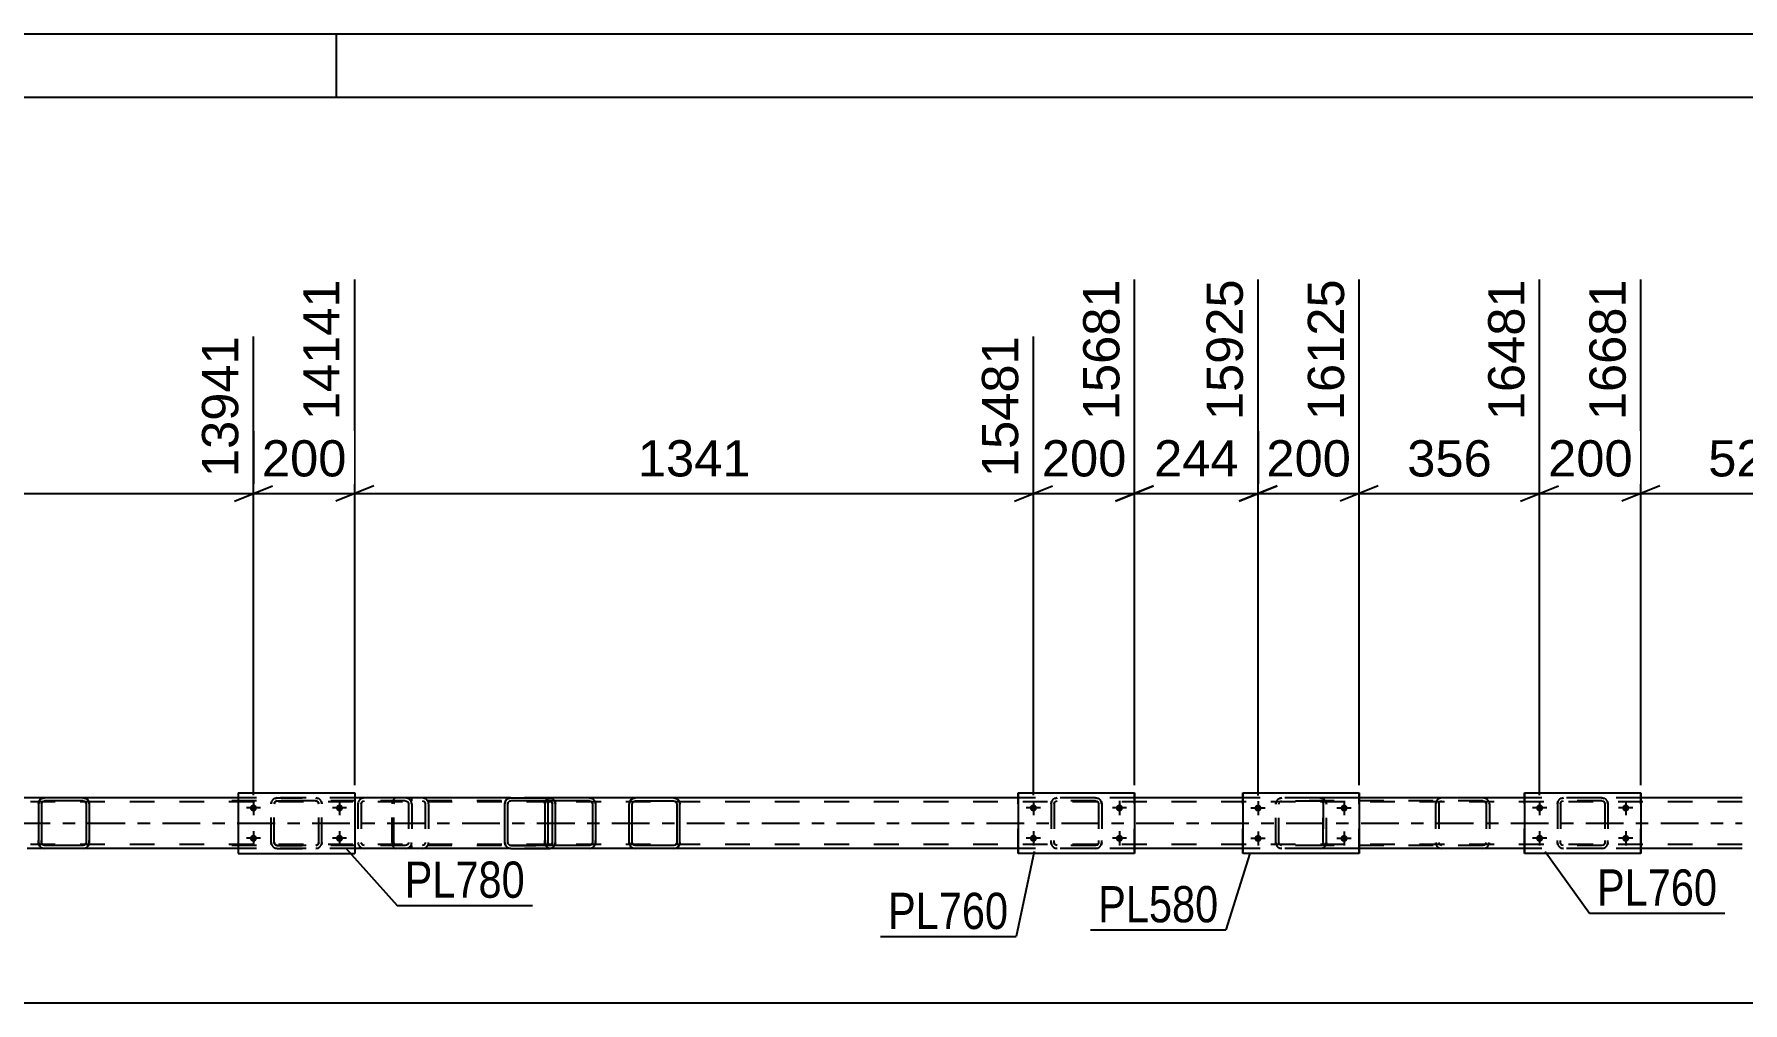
# Model space of a CAD drawing. Header units: millimetres. Extents: x -106 to 735, y -422 to 172.
# Drawn here: x 501 to 636, y 95.2 to 171.7 of the extents above; entities that cross this region are included whole.
import ezdxf

# ---------------------------------------------------------------- set-up
doc = ezdxf.new("R2010")
doc.units = ezdxf.units.MM
doc.linetypes.add('DXK_LINE_DOT2', pattern=[3.9198, 1.9599, -1.9599])
doc.linetypes.add('DXK_LINE_DOT3', pattern=[5.9187, 2.979, -0.9799, 0.9799, -0.9799])
doc.styles.add('Arial', font='ARIAL.TTF', dxfattribs={"height": 0.2})
doc.styles.add('Arial Narrow', font='ARIALN.TTF', dxfattribs={"height": 0.2})

# ---------------------------------------------------------------- blocks, each defined once
blk = doc.blocks.new('Unknown-717034374-1133')
at = {"color": 5, "linetype": 'Continuous'}
for p, q in [((734.87, 171.74), (-106.13, 171.74)), ((524.87, 166.74), (524.87, 171.74)), ((729.87, 166.74), (-101.13, 166.74))]:
    blk.add_line(p, q, dxfattribs=at)
blk = doc.blocks.new('Bolt-717034374-6011 - 5798')
at = {"linetype": 'Continuous'}
for points in [[(597.67, 110.27, -1), (597.67, 110.83, -1)], [(604.47, 110.27, -1), (604.47, 110.83, -1)], [(597.67, 107.87, -1), (597.67, 108.43, -1)], [(604.47, 107.87, -1), (604.47, 108.43, -1)]]:
    blk.add_hatch(color=1, dxfattribs=at).paths.add_polyline_path(points)
at = {"color": 1, "linetype": 'Continuous'}
for p, q in [((597.67, 111.11), (597.67, 109.99)), ((604.47, 111.11), (604.47, 109.99)), ((598.23, 110.55), (597.11, 110.55)), ((605.03, 110.55), (603.91, 110.55)), ((598.23, 108.15), (597.11, 108.15)), ((597.67, 108.71), (597.67, 107.59)), ((605.03, 108.15), (603.91, 108.15)), ((604.47, 108.71), (604.47, 107.59))]:
    blk.add_line(p, q, dxfattribs=at)
blk = doc.blocks.new('Part-717034374-5820 - 5798')
at = {"color": 2, "linetype": 'Continuous'}
for p, q in [((596.47, 111.75), (596.47, 106.95)), ((596.47, 111.75), (605.67, 111.75)), ((605.67, 111.75), (605.67, 106.95)), ((605.67, 106.95), (596.47, 106.95))]:
    blk.add_line(p, q, dxfattribs=at)
at = {"color": 7, "linetype": 'DXK_LINE_DOT2'}
for p, q in [((596.47, 106.95), (596.47, 111.75)), ((605.67, 106.95), (605.67, 111.75))]:
    blk.add_line(p, q, dxfattribs=at)
blk = doc.blocks.new('Part-717034374-5812 - 5798')
at = {"color": 2, "linetype": 'Continuous'}
for p, q in [((578.72, 111.76), (578.72, 106.96)), ((578.72, 111.76), (587.92, 111.76)), ((587.92, 111.76), (587.92, 106.96)), ((587.92, 106.96), (578.72, 106.96))]:
    blk.add_line(p, q, dxfattribs=at)
at = {"color": 7, "linetype": 'DXK_LINE_DOT2'}
for p, q in [((578.72, 106.96), (578.72, 111.76)), ((587.92, 106.96), (587.92, 111.76))]:
    blk.add_line(p, q, dxfattribs=at)
blk = doc.blocks.new('Part-717034374-5815 - 5798')
at = {"color": 7, "linetype": 'DXK_LINE_DOT2'}
for p, q in [((599.07, 110.87), (599.11, 111.06)), ((599.11, 111.06), (599.07, 110.87)), ((599.07, 107.83), (599.07, 110.87)), ((599.07, 107.83), (599.07, 110.87)), ((599.31, 110.87), (599.33, 110.97)), ((599.31, 107.83), (599.31, 110.87)), ((599.31, 107.83), (599.31, 110.87)), ((599.33, 110.97), (599.38, 111.04)), ((599.37, 111.32), (599.55, 111.35)), ((599.55, 111.35), (599.37, 111.32)), ((599.38, 111.04), (599.46, 111.1)), ((599.46, 111.1), (599.55, 111.11)), ((602.59, 111.35), (599.55, 111.35)), ((602.59, 111.11), (599.55, 111.11)), ((602.59, 111.35), (602.77, 111.32)), ((602.77, 111.32), (602.59, 111.35)), ((602.59, 111.11), (602.68, 111.1)), ((602.68, 111.1), (602.76, 111.04)), ((602.76, 111.04), (602.81, 110.97)), ((602.81, 110.97), (602.83, 110.87)), ((602.83, 107.83), (602.83, 110.87)), ((602.83, 110.87), (602.83, 107.83)), ((603.03, 111.06), (603.07, 110.87)), ((603.07, 110.87), (603.03, 111.06)), ((603.07, 107.83), (603.07, 110.87)), ((603.07, 107.83), (603.07, 110.87)), ((599.11, 107.65), (599.07, 107.83)), ((599.07, 107.83), (599.11, 107.65)), ((599.33, 107.74), (599.31, 107.83)), ((599.38, 107.66), (599.33, 107.74)), ((599.55, 107.35), (599.37, 107.39)), ((599.37, 107.39), (599.55, 107.35)), ((599.46, 107.61), (599.38, 107.66)), ((599.55, 107.59), (599.46, 107.61)), ((602.59, 107.59), (599.55, 107.59)), ((602.59, 107.35), (599.55, 107.35)), ((602.68, 107.61), (602.59, 107.59)), ((602.77, 107.39), (602.59, 107.35)), ((602.59, 107.35), (602.77, 107.39)), ((602.76, 107.66), (602.68, 107.61)), ((602.81, 107.74), (602.76, 107.66)), ((602.83, 107.83), (602.81, 107.74)), ((603.07, 107.83), (603.03, 107.65)), ((603.03, 107.65), (603.07, 107.83))]:
    blk.add_line(p, q, dxfattribs=at)
at = {"color": 7, "linetype": 'DXK_LINE_DOT3'}
blk.add_line((601.07, 109.35), (601.07, 109.35), dxfattribs=at)
at = {"color": 7, "linetype": 'DXK_LINE_DOT2'}
for centre, start, end in [((599.55, 110.87), 112.5, 157.5), ((599.55, 110.87), 112.5, 157.5), ((602.59, 110.87), 22.5, 67.5), ((602.59, 110.87), 22.5, 67.5), ((599.55, 107.83), 202.5, 247.5), ((599.55, 107.83), 202.5, 247.5), ((602.59, 107.83), 292.5, 337.5), ((602.59, 107.83), 292.5, 337.5)]:
    blk.add_arc(centre, 0.48, start, end, dxfattribs=at)
blk = doc.blocks.new('Part-717034374-5807 - 5798')
at = {"color": 2, "linetype": 'Continuous'}
for p, q in [((548.03, 111.06), (547.99, 110.87)), ((547.99, 107.83), (547.99, 110.87)), ((548.23, 110.87), (548.25, 110.97)), ((548.23, 107.83), (548.23, 110.87)), ((548.25, 110.97), (548.3, 111.04)), ((548.47, 111.35), (548.29, 111.32)), ((548.3, 111.04), (548.38, 111.1)), ((548.38, 111.1), (548.47, 111.11)), ((551.51, 111.35), (548.47, 111.35)), ((551.51, 111.11), (548.47, 111.11)), ((551.69, 111.32), (551.51, 111.35)), ((551.51, 111.11), (551.6, 111.1)), ((551.6, 111.1), (551.68, 111.04)), ((551.68, 111.04), (551.73, 110.97)), ((551.73, 110.97), (551.75, 110.87)), ((551.75, 110.87), (551.75, 107.83)), ((551.99, 110.87), (551.95, 111.06)), ((551.99, 107.83), (551.99, 110.87)), ((547.99, 107.83), (548.03, 107.65)), ((548.25, 107.74), (548.23, 107.83)), ((548.3, 107.66), (548.25, 107.74)), ((548.29, 107.39), (548.47, 107.35)), ((548.38, 107.61), (548.3, 107.66)), ((548.47, 107.59), (548.38, 107.61)), ((551.51, 107.59), (548.47, 107.59)), ((551.51, 107.35), (548.47, 107.35)), ((551.6, 107.61), (551.51, 107.59)), ((551.51, 107.35), (551.69, 107.39)), ((551.68, 107.66), (551.6, 107.61)), ((551.73, 107.74), (551.68, 107.66)), ((551.75, 107.83), (551.73, 107.74)), ((551.95, 107.65), (551.99, 107.83))]:
    blk.add_line(p, q, dxfattribs=at)
at = {"color": 7, "linetype": 'DXK_LINE_DOT2'}
for p, q in [((547.99, 110.87), (548.03, 111.06)), ((548.29, 111.32), (548.47, 111.35)), ((551.51, 111.35), (551.69, 111.32)), ((551.95, 111.06), (551.99, 110.87)), ((548.03, 107.65), (547.99, 107.83)), ((548.47, 107.35), (548.29, 107.39)), ((551.69, 107.39), (551.51, 107.35)), ((551.99, 107.83), (551.95, 107.65))]:
    blk.add_line(p, q, dxfattribs=at)
at = {"color": 2, "linetype": 'Continuous'}
for centre, start, end in [((548.47, 110.87), 112.5, 157.5), ((551.51, 110.87), 22.5, 67.5), ((548.47, 107.83), 202.5, 247.5), ((551.51, 107.83), 292.5, 337.5)]:
    blk.add_arc(centre, 0.48, start, end, dxfattribs=at)
at = {"color": 7, "linetype": 'DXK_LINE_DOT2'}
for centre, start, end in [((548.47, 110.87), 112.5, 157.5), ((551.51, 110.87), 22.5, 67.5), ((548.47, 107.83), 202.5, 247.5), ((551.51, 107.83), 292.5, 337.5)]:
    blk.add_arc(centre, 0.48, start, end, dxfattribs=at)
blk = doc.blocks.new('Part-717034374-5823 - 5798')
at = {"color": 7, "linetype": 'DXK_LINE_DOT2'}
for p, q in [((519.7, 110.88), (519.74, 111.06)), ((519.74, 111.06), (519.7, 110.88)), ((519.7, 107.84), (519.7, 110.88)), ((519.94, 110.88), (519.96, 110.97)), ((519.96, 110.97), (519.94, 110.88)), ((519.94, 107.84), (519.94, 110.88)), ((519.96, 110.97), (520.01, 111.04)), ((520.01, 111.04), (519.96, 110.97)), ((520, 111.32), (520.18, 111.36)), ((520.18, 111.36), (520, 111.32)), ((520.01, 111.04), (520.09, 111.1)), ((520.09, 111.1), (520.01, 111.04)), ((520.09, 111.1), (520.18, 111.12)), ((520.18, 111.12), (520.09, 111.1)), ((520.18, 111.36), (523.22, 111.36)), ((520.18, 111.36), (520.18, 111.36)), ((520.18, 111.36), (523.22, 111.36)), ((520.18, 111.12), (523.22, 111.12)), ((520.18, 111.12), (520.18, 111.12)), ((523.22, 111.12), (520.18, 111.12)), ((523.22, 111.36), (523.22, 111.36)), ((523.22, 111.36), (523.41, 111.32)), ((523.41, 111.32), (523.22, 111.36)), ((523.22, 111.12), (523.22, 111.12)), ((523.22, 111.12), (523.32, 111.1)), ((523.32, 111.1), (523.22, 111.12)), ((523.32, 111.1), (523.39, 111.04)), ((523.39, 111.04), (523.32, 111.1)), ((523.39, 111.04), (523.44, 110.97)), ((523.44, 110.97), (523.39, 111.04)), ((523.44, 110.97), (523.46, 110.88)), ((523.46, 110.88), (523.44, 110.97)), ((523.46, 107.84), (523.46, 110.88)), ((523.67, 111.06), (523.7, 110.88)), ((523.7, 110.88), (523.67, 111.06)), ((523.7, 107.84), (523.7, 110.88)), ((519.74, 107.65), (519.7, 107.84)), ((519.7, 107.84), (519.74, 107.65)), ((519.96, 107.74), (519.94, 107.84)), ((519.94, 107.84), (519.96, 107.74)), ((520.01, 107.67), (519.96, 107.74)), ((519.96, 107.74), (520.01, 107.67)), ((520.18, 107.36), (520, 107.39)), ((520, 107.39), (520.18, 107.36)), ((520.09, 107.61), (520.01, 107.67)), ((520.01, 107.67), (520.09, 107.61)), ((520.18, 107.6), (520.09, 107.61)), ((520.09, 107.61), (520.18, 107.6)), ((520.18, 107.6), (523.22, 107.6)), ((520.18, 107.6), (520.18, 107.6)), ((520.18, 107.6), (523.22, 107.6)), ((520.18, 107.36), (523.22, 107.36)), ((520.18, 107.36), (520.18, 107.36)), ((520.18, 107.36), (523.22, 107.36)), ((523.32, 107.61), (523.22, 107.6)), ((523.22, 107.6), (523.32, 107.61)), ((523.22, 107.6), (523.22, 107.6)), ((523.41, 107.39), (523.22, 107.36)), ((523.22, 107.36), (523.41, 107.39)), ((523.22, 107.36), (523.22, 107.36)), ((523.39, 107.67), (523.32, 107.61)), ((523.32, 107.61), (523.39, 107.67)), ((523.44, 107.74), (523.39, 107.67)), ((523.39, 107.67), (523.44, 107.74)), ((523.46, 107.84), (523.44, 107.74)), ((523.44, 107.74), (523.46, 107.84)), ((523.7, 107.84), (523.67, 107.65)), ((523.67, 107.65), (523.7, 107.84))]:
    blk.add_line(p, q, dxfattribs=at)
at = {"color": 7, "linetype": 'DXK_LINE_DOT3'}
blk.add_line((521.7, 109.36), (521.7, 109.36), dxfattribs=at)
at = {"color": 7, "linetype": 'DXK_LINE_DOT2'}
for centre, start, end in [((520.18, 110.88), 112.5, 157.5), ((520.18, 110.88), 112.5, 157.5), ((523.22, 110.88), 22.5, 67.5), ((523.22, 110.88), 22.5, 67.5), ((520.18, 107.84), 202.5, 247.5), ((520.18, 107.84), 202.5, 247.5), ((523.22, 107.84), 292.5, 337.5), ((523.22, 107.84), 292.5, 337.5)]:
    blk.add_arc(centre, 0.48, start, end, dxfattribs=at)
blk = doc.blocks.new('Part-717034374-5919 - 5798')
at = {"color": 7, "linetype": 'DXK_LINE_DOT2'}
for p, q in [((615.44, 111.36), (600.3, 111.36)), ((615.44, 111.12), (600.3, 111.12)), ((611.71, 110.96), (611.69, 110.88)), ((611.69, 110.88), (611.69, 107.84)), ((611.73, 111.06), (611.71, 110.96)), ((611.95, 110.88), (611.97, 110.97)), ((611.95, 110.88), (611.95, 107.84)), ((611.97, 110.97), (612.02, 111.04)), ((612.2, 111.36), (612.01, 111.32)), ((612.02, 111.04), (612.11, 111.1)), ((612.11, 111.1), (612.2, 111.12)), ((615.63, 111.32), (615.44, 111.36)), ((615.44, 111.12), (615.54, 111.1)), ((615.54, 111.1), (615.62, 111.04)), ((615.62, 111.04), (615.67, 110.97)), ((615.67, 110.97), (615.69, 110.88)), ((615.69, 110.88), (615.69, 107.84)), ((615.93, 110.96), (615.91, 111.06)), ((615.95, 110.88), (615.93, 110.96)), ((615.95, 110.88), (615.95, 107.84)), ((615.44, 107.6), (600.3, 107.6)), ((615.44, 107.36), (600.3, 107.36)), ((611.69, 107.84), (611.71, 107.75)), ((611.71, 107.75), (611.73, 107.65)), ((611.97, 107.74), (611.95, 107.84)), ((612.02, 107.67), (611.97, 107.74)), ((612.01, 107.39), (612.2, 107.36)), ((612.11, 107.61), (612.02, 107.67)), ((612.2, 107.6), (612.11, 107.61)), ((615.54, 107.61), (615.44, 107.6)), ((615.44, 107.36), (615.63, 107.39)), ((615.62, 107.67), (615.54, 107.61)), ((615.67, 107.74), (615.62, 107.67)), ((615.69, 107.84), (615.67, 107.74)), ((615.91, 107.65), (615.93, 107.75)), ((615.93, 107.75), (615.95, 107.84))]:
    blk.add_line(p, q, dxfattribs=at)
for centre, start, end in [((612.18, 110.85), 110.7583, 155.68), ((615.46, 110.85), 24.32, 69.2417), ((612.18, 107.86), 204.32, 249.2417), ((615.46, 107.86), 290.7583, 335.68)]:
    blk.add_arc(centre, 0.496, start, end, dxfattribs=at)
blk = doc.blocks.new('Bolt-717034374-5987 - 5798')
at = {"linetype": 'Continuous'}
for points in [[(518.3, 110.28, -1), (518.3, 110.84, -1)], [(525.1, 110.28, -1), (525.1, 110.84, -1)], [(518.3, 107.88, -1), (518.3, 108.44, -1)], [(525.1, 107.88, -1), (525.1, 108.44, -1)]]:
    blk.add_hatch(color=1, dxfattribs=at).paths.add_polyline_path(points)
at = {"color": 1, "linetype": 'Continuous'}
for p, q in [((518.3, 111.12), (518.3, 110)), ((525.1, 111.12), (525.1, 110)), ((518.86, 110.56), (517.74, 110.56)), ((525.66, 110.56), (524.54, 110.56)), ((518.86, 108.16), (517.74, 108.16)), ((518.3, 108.72), (518.3, 107.6)), ((525.66, 108.16), (524.54, 108.16)), ((525.1, 108.72), (525.1, 107.6))]:
    blk.add_line(p, q, dxfattribs=at)
blk = doc.blocks.new('Part-717034374-5867 - 5798')
at = {"color": 2, "linetype": 'Continuous'}
for p, q in [((501.36, 111.06), (501.32, 110.88)), ((501.32, 110.88), (501.32, 107.84)), ((501.56, 110.88), (501.58, 110.97)), ((501.56, 110.88), (501.56, 107.84)), ((501.58, 110.97), (501.63, 111.04)), ((501.8, 111.36), (501.62, 111.32)), ((501.63, 111.04), (501.71, 111.1)), ((501.71, 111.1), (501.8, 111.12)), ((504.84, 111.36), (501.8, 111.36)), ((504.84, 111.12), (501.8, 111.12)), ((505.03, 111.32), (504.84, 111.36)), ((504.84, 111.12), (504.93, 111.1)), ((504.93, 111.1), (505.01, 111.04)), ((505.01, 111.04), (505.06, 110.97)), ((505.06, 110.97), (505.08, 110.88)), ((505.08, 110.88), (505.08, 107.84)), ((505.32, 110.88), (505.29, 111.06)), ((505.32, 110.88), (505.32, 107.84)), ((501.32, 107.84), (501.36, 107.65)), ((501.58, 107.74), (501.56, 107.84)), ((501.63, 107.67), (501.58, 107.74)), ((501.62, 107.39), (501.8, 107.36)), ((501.71, 107.61), (501.63, 107.67)), ((501.8, 107.6), (501.71, 107.61)), ((504.84, 107.6), (501.8, 107.6)), ((504.84, 107.36), (501.8, 107.36)), ((504.93, 107.61), (504.84, 107.6)), ((504.84, 107.36), (505.03, 107.39)), ((505.01, 107.67), (504.93, 107.61)), ((505.06, 107.74), (505.01, 107.67)), ((505.08, 107.84), (505.06, 107.74)), ((505.29, 107.65), (505.32, 107.84))]:
    blk.add_line(p, q, dxfattribs=at)
at = {"color": 7, "linetype": 'DXK_LINE_DOT2'}
for p, q in [((501.32, 110.88), (501.36, 111.06)), ((501.62, 111.32), (501.8, 111.36)), ((504.84, 111.36), (505.03, 111.32)), ((505.29, 111.06), (505.32, 110.88)), ((501.32, 107.84), (501.32, 108)), ((501.36, 107.65), (501.32, 107.84)), ((501.56, 107.84), (501.56, 108)), ((501.8, 107.36), (501.62, 107.39)), ((505.03, 107.39), (504.84, 107.36)), ((505.08, 108), (505.08, 107.84)), ((505.32, 107.84), (505.29, 107.65)), ((505.32, 107.84), (505.32, 108))]:
    blk.add_line(p, q, dxfattribs=at)
at = {"color": 7, "linetype": 'DXK_LINE_DOT3'}
blk.add_line((503.32, 109.36), (503.32, 109.36), dxfattribs=at)
at = {"color": 2, "linetype": 'Continuous'}
for centre, start, end in [((501.8, 110.88), 112.5, 157.5), ((504.84, 110.88), 22.5, 67.5), ((501.8, 107.84), 202.5, 247.5), ((504.84, 107.84), 292.5, 337.5)]:
    blk.add_arc(centre, 0.48, start, end, dxfattribs=at)
at = {"color": 7, "linetype": 'DXK_LINE_DOT2'}
for centre, start, end in [((501.8, 110.88), 112.5, 157.5), ((504.84, 110.88), 22.5, 67.5), ((501.8, 107.84), 202.5, 247.5), ((504.84, 107.84), 292.5, 337.5)]:
    blk.add_arc(centre, 0.48, start, end, dxfattribs=at)
blk = doc.blocks.new('Part-717034374-5886 - 5798')
at = {"color": 7, "linetype": 'DXK_LINE_DOT2'}
for p, q in [((529.29, 111.06), (529.27, 110.88)), ((529.27, 107.84), (529.27, 110.88)), ((529.35, 111.21), (529.29, 111.06)), ((529.44, 111.32), (529.35, 111.21)), ((529.4, 110.88), (529.41, 110.97)), ((529.4, 107.84), (529.4, 110.88)), ((529.41, 110.97), (529.44, 111.04)), ((529.54, 111.36), (529.44, 111.32)), ((529.44, 111.04), (529.49, 111.1)), ((529.49, 111.1), (529.54, 111.12)), ((541.82, 111.36), (529.54, 111.36)), ((541.82, 111.12), (529.54, 111.12)), ((530.82, 111.12), (530.82, 111.36)), ((531.82, 111.32), (531.63, 111.36)), ((531.63, 111.12), (531.73, 111.1)), ((531.73, 111.1), (531.81, 111.04)), ((531.81, 111.04), (531.86, 110.97)), ((531.86, 110.97), (531.88, 110.88)), ((531.88, 110.88), (531.88, 107.84)), ((532.12, 110.96), (532.1, 111.06)), ((532.13, 110.88), (532.12, 110.96)), ((532.13, 110.88), (532.13, 107.84)), ((529.27, 107.84), (529.29, 107.65)), ((529.29, 107.65), (529.35, 107.5)), ((529.35, 107.5), (529.44, 107.39)), ((529.41, 107.74), (529.4, 107.84)), ((529.44, 107.67), (529.41, 107.74)), ((529.49, 107.61), (529.44, 107.67)), ((529.44, 107.39), (529.54, 107.36)), ((529.54, 107.6), (529.49, 107.61)), ((541.82, 107.6), (529.54, 107.6)), ((541.82, 107.36), (529.54, 107.36)), ((530.82, 107.36), (530.82, 107.6)), ((531.73, 107.61), (531.63, 107.6)), ((531.63, 107.36), (531.82, 107.39)), ((531.81, 107.67), (531.73, 107.61)), ((531.86, 107.74), (531.81, 107.67)), ((531.88, 107.84), (531.86, 107.74)), ((532.1, 107.65), (532.12, 107.75)), ((532.12, 107.75), (532.13, 107.84))]:
    blk.add_line(p, q, dxfattribs=at)
for centre, start, end in [((531.65, 110.86), 23.8494, 68.8059), ((531.65, 107.85), 291.1941, 336.1506)]:
    blk.add_arc(centre, 0.492, start, end, dxfattribs=at)
blk = doc.blocks.new('Part-717034374-5912 - 5798')
at = {"color": 7, "linetype": 'DXK_LINE_DOT2'}
for p, q in [((530.3, 111.36), (515.17, 111.36)), ((530.3, 111.12), (515.17, 111.12)), ((526.58, 110.96), (526.56, 110.88)), ((526.56, 110.88), (526.56, 107.84)), ((526.6, 111.06), (526.58, 110.96)), ((526.81, 110.88), (526.83, 110.97)), ((526.81, 110.88), (526.81, 107.84)), ((526.83, 110.97), (526.89, 111.04)), ((527.07, 111.36), (526.87, 111.32)), ((526.89, 111.04), (526.97, 111.1)), ((526.97, 111.1), (527.07, 111.12)), ((530.5, 111.32), (530.3, 111.36)), ((530.3, 111.12), (530.4, 111.1)), ((530.4, 111.1), (530.49, 111.04)), ((530.49, 111.04), (530.54, 110.97)), ((530.54, 110.97), (530.56, 110.88)), ((530.56, 110.88), (530.56, 107.84)), ((530.8, 110.96), (530.78, 111.06)), ((530.82, 110.88), (530.8, 110.96)), ((530.82, 110.88), (530.82, 107.84)), ((530.3, 107.6), (515.17, 107.6)), ((530.3, 107.36), (515.17, 107.36)), ((526.56, 107.84), (526.58, 107.75)), ((526.58, 107.75), (526.6, 107.65)), ((526.83, 107.74), (526.81, 107.84)), ((526.89, 107.67), (526.83, 107.74)), ((526.87, 107.39), (527.07, 107.36)), ((526.97, 107.61), (526.89, 107.67)), ((527.07, 107.6), (526.97, 107.61)), ((530.4, 107.61), (530.3, 107.6)), ((530.3, 107.36), (530.5, 107.39)), ((530.49, 107.67), (530.4, 107.61)), ((530.54, 107.74), (530.49, 107.67)), ((530.56, 107.84), (530.54, 107.74)), ((530.78, 107.65), (530.8, 107.75)), ((530.8, 107.75), (530.82, 107.84))]:
    blk.add_line(p, q, dxfattribs=at)
for centre, start, end in [((527.05, 110.85), 110.7583, 155.68), ((530.32, 110.85), 24.32, 69.2417), ((527.05, 107.86), 204.32, 249.2417), ((530.32, 107.86), 290.7583, 335.68)]:
    blk.add_arc(centre, 0.496, start, end, dxfattribs=at)
blk = doc.blocks.new('Part-717034374-5970 - 5798')
at = {"color": 7, "linetype": 'DXK_LINE_DOT2'}
for p, q in [((635.92, 111.04), (-39.33, 111.04)), ((504.84, 111.36), (501.8, 111.36)), ((526.3, 111.36), (517.1, 111.36)), ((541.68, 111.36), (538.64, 111.36)), ((544.84, 111.36), (541.8, 111.36)), ((587.92, 111.36), (578.72, 111.36)), ((605.67, 111.36), (596.47, 111.36)), ((627.92, 111.36), (618.72, 111.36)), ((635.92, 107.68), (-39.33, 107.68)), ((504.84, 107.36), (501.8, 107.36)), ((526.3, 107.36), (517.1, 107.36)), ((541.68, 107.36), (538.64, 107.36)), ((544.84, 107.36), (541.8, 107.36)), ((551.52, 107.36), (548.46, 107.36)), ((587.92, 107.36), (578.72, 107.36)), ((605.67, 107.36), (596.47, 107.36)), ((627.92, 107.36), (618.72, 107.36))]:
    blk.add_line(p, q, dxfattribs=at)
at = {"color": 2, "linetype": 'Continuous'}
for p, q in [((501.8, 111.36), (467.92, 111.36)), ((517.1, 111.36), (504.84, 111.36)), ((538.64, 111.36), (526.3, 111.36)), ((541.8, 111.36), (541.68, 111.36)), ((578.72, 111.36), (544.84, 111.36)), ((596.47, 111.36), (587.92, 111.36)), ((618.72, 111.36), (605.67, 111.36)), ((635.92, 111.36), (627.92, 111.36)), ((501.8, 107.36), (500.43, 107.36)), ((517.1, 107.36), (504.84, 107.36)), ((538.64, 107.36), (526.3, 107.36)), ((541.8, 107.36), (541.68, 107.36)), ((548.46, 107.36), (544.84, 107.36)), ((578.72, 107.36), (551.52, 107.36)), ((596.47, 107.36), (587.92, 107.36)), ((618.72, 107.36), (605.67, 107.36)), ((635.92, 107.36), (627.92, 107.36))]:
    blk.add_line(p, q, dxfattribs=at)
at = {"color": 7, "linetype": 'DXK_LINE_DOT3'}
blk.add_line((-39.33, 109.36), (635.92, 109.36), dxfattribs=at)
blk = doc.blocks.new('Bolt-717034374-6009 - 5798')
at = {"linetype": 'Continuous'}
for points in [[(579.92, 110.28, -1), (579.92, 110.84, -1)], [(586.72, 110.28, -1), (586.72, 110.84, -1)], [(579.92, 107.88, -1), (579.92, 108.44, -1)], [(586.72, 107.88, -1), (586.72, 108.44, -1)]]:
    blk.add_hatch(color=1, dxfattribs=at).paths.add_polyline_path(points)
at = {"color": 1, "linetype": 'Continuous'}
for p, q in [((579.92, 111.12), (579.92, 110)), ((586.72, 111.12), (586.72, 110)), ((580.48, 110.56), (579.36, 110.56)), ((587.28, 110.56), (586.16, 110.56)), ((580.48, 108.16), (579.36, 108.16)), ((579.92, 108.72), (579.92, 107.6)), ((587.28, 108.16), (586.16, 108.16)), ((586.72, 108.72), (586.72, 107.6))]:
    blk.add_line(p, q, dxfattribs=at)
blk = doc.blocks.new('Bolt-717034374-6012 - 5798')
at = {"linetype": 'Continuous'}
for points in [[(619.92, 110.28, -1), (619.92, 110.84, -1)], [(626.72, 110.28, -1), (626.72, 110.84, -1)], [(619.92, 107.88, -1), (619.92, 108.44, -1)], [(626.72, 107.88, -1), (626.72, 108.44, -1)]]:
    blk.add_hatch(color=1, dxfattribs=at).paths.add_polyline_path(points)
at = {"color": 1, "linetype": 'Continuous'}
for p, q in [((619.92, 111.12), (619.92, 110)), ((626.72, 111.12), (626.72, 110)), ((620.48, 110.56), (619.36, 110.56)), ((627.28, 110.56), (626.16, 110.56)), ((620.48, 108.16), (619.36, 108.16)), ((619.92, 108.72), (619.92, 107.6)), ((627.28, 108.16), (626.16, 108.16)), ((626.72, 108.72), (626.72, 107.6))]:
    blk.add_line(p, q, dxfattribs=at)
blk = doc.blocks.new('Part-717034374-6057 - 5798')
at = {"color": 2, "linetype": 'Continuous'}
for p, q in [((517.1, 111.76), (517.1, 106.96)), ((517.1, 111.76), (526.3, 111.76)), ((526.3, 111.76), (526.3, 106.96)), ((517.1, 106.96), (526.3, 106.96))]:
    blk.add_line(p, q, dxfattribs=at)
blk = doc.blocks.new('Part-717034374-6114 - 5798')
at = {"color": 2, "linetype": 'Continuous'}
for p, q in [((541.36, 111.06), (541.32, 110.88)), ((541.32, 110.88), (541.32, 107.84)), ((541.56, 110.88), (541.58, 110.97)), ((541.56, 110.88), (541.56, 107.84)), ((541.58, 110.97), (541.63, 111.04)), ((541.8, 111.36), (541.62, 111.32)), ((541.63, 111.04), (541.71, 111.1)), ((541.71, 111.1), (541.8, 111.12)), ((544.84, 111.36), (541.8, 111.36)), ((544.84, 111.12), (541.8, 111.12)), ((545.03, 111.32), (544.84, 111.36)), ((544.84, 111.12), (544.93, 111.1)), ((544.93, 111.1), (545.01, 111.04)), ((545.01, 111.04), (545.06, 110.97)), ((545.06, 110.97), (545.08, 110.88)), ((545.08, 110.88), (545.08, 107.84)), ((545.32, 110.88), (545.29, 111.06)), ((545.32, 110.88), (545.32, 107.84)), ((541.32, 107.84), (541.36, 107.65)), ((541.58, 107.74), (541.56, 107.84)), ((541.63, 107.67), (541.58, 107.74)), ((541.62, 107.39), (541.8, 107.36)), ((541.71, 107.61), (541.63, 107.67)), ((541.8, 107.6), (541.71, 107.61)), ((544.84, 107.6), (541.8, 107.6)), ((544.84, 107.36), (541.8, 107.36)), ((544.93, 107.61), (544.84, 107.6)), ((544.84, 107.36), (545.03, 107.39)), ((545.01, 107.67), (544.93, 107.61)), ((545.06, 107.74), (545.01, 107.67)), ((545.08, 107.84), (545.06, 107.74)), ((545.29, 107.65), (545.32, 107.84))]:
    blk.add_line(p, q, dxfattribs=at)
at = {"color": 7, "linetype": 'DXK_LINE_DOT2'}
for p, q in [((541.32, 110.88), (541.36, 111.06)), ((541.62, 111.32), (541.8, 111.36)), ((544.84, 111.36), (545.03, 111.32)), ((545.29, 111.06), (545.32, 110.88)), ((541.32, 107.84), (541.32, 108)), ((541.36, 107.65), (541.32, 107.84)), ((541.56, 107.84), (541.56, 108)), ((541.8, 107.36), (541.62, 107.39)), ((545.03, 107.39), (544.84, 107.36)), ((545.08, 108), (545.08, 107.84)), ((545.32, 107.84), (545.29, 107.65)), ((545.32, 107.84), (545.32, 108))]:
    blk.add_line(p, q, dxfattribs=at)
at = {"color": 7, "linetype": 'DXK_LINE_DOT3'}
blk.add_line((543.32, 109.36), (543.32, 109.36), dxfattribs=at)
at = {"color": 2, "linetype": 'Continuous'}
for centre, start, end in [((541.8, 110.88), 112.5, 157.5), ((544.84, 110.88), 22.5, 67.5), ((541.8, 107.84), 202.5, 247.5), ((544.84, 107.84), 292.5, 337.5)]:
    blk.add_arc(centre, 0.48, start, end, dxfattribs=at)
at = {"color": 7, "linetype": 'DXK_LINE_DOT2'}
for centre, start, end in [((541.8, 110.88), 112.5, 157.5), ((544.84, 110.88), 22.5, 67.5), ((541.8, 107.84), 202.5, 247.5), ((544.84, 107.84), 292.5, 337.5)]:
    blk.add_arc(centre, 0.48, start, end, dxfattribs=at)
blk = doc.blocks.new('Part-717034374-6115 - 5798')
at = {"color": 7, "linetype": 'DXK_LINE_DOT2'}
for p, q in [((581.32, 110.88), (581.36, 111.06)), ((581.36, 111.06), (581.32, 110.88)), ((581.32, 110.88), (581.32, 107.84)), ((581.56, 110.88), (581.58, 110.97)), ((581.56, 110.88), (581.56, 107.84)), ((581.58, 110.97), (581.63, 111.04)), ((581.62, 111.32), (581.8, 111.36)), ((581.8, 111.36), (581.62, 111.32)), ((581.63, 111.04), (581.71, 111.1)), ((581.71, 111.1), (581.8, 111.12)), ((584.84, 111.36), (581.8, 111.36)), ((584.84, 111.12), (581.8, 111.12)), ((584.84, 111.36), (585.03, 111.32)), ((585.03, 111.32), (584.84, 111.36)), ((584.84, 111.12), (584.94, 111.1)), ((584.94, 111.1), (585.01, 111.04)), ((585.01, 111.04), (585.07, 110.97)), ((585.07, 110.97), (585.08, 110.88)), ((585.08, 110.88), (585.08, 107.84)), ((585.29, 111.06), (585.32, 110.88)), ((585.32, 110.88), (585.29, 111.06)), ((585.32, 110.88), (585.32, 107.84)), ((581.32, 107.84), (581.32, 108)), ((581.36, 107.65), (581.32, 107.84)), ((581.32, 107.84), (581.36, 107.65)), ((581.56, 107.84), (581.56, 108)), ((581.58, 107.74), (581.56, 107.84)), ((581.63, 107.67), (581.58, 107.74)), ((581.8, 107.36), (581.62, 107.39)), ((581.62, 107.39), (581.8, 107.36)), ((581.71, 107.61), (581.63, 107.67)), ((581.8, 107.6), (581.71, 107.61)), ((584.84, 107.6), (581.8, 107.6)), ((584.84, 107.36), (581.8, 107.36)), ((584.94, 107.61), (584.84, 107.6)), ((585.03, 107.39), (584.84, 107.36)), ((584.84, 107.36), (585.03, 107.39)), ((585.01, 107.67), (584.94, 107.61)), ((585.07, 107.74), (585.01, 107.67)), ((585.08, 107.84), (585.07, 107.74)), ((585.08, 108), (585.08, 107.84)), ((585.32, 107.84), (585.29, 107.65)), ((585.29, 107.65), (585.32, 107.84)), ((585.32, 107.84), (585.32, 108))]:
    blk.add_line(p, q, dxfattribs=at)
for centre, start, end in [((581.8, 110.88), 112.5, 157.5), ((581.8, 110.88), 112.5, 157.5), ((584.84, 110.88), 22.5, 67.5), ((584.84, 110.88), 22.5, 67.5), ((581.8, 107.84), 202.5, 247.5), ((581.8, 107.84), 202.5, 247.5), ((584.84, 107.84), 292.5, 337.5), ((584.84, 107.84), 292.5, 337.5)]:
    blk.add_arc(centre, 0.48, start, end, dxfattribs=at)
blk = doc.blocks.new('Part-717034374-6118 - 5798')
at = {"color": 7, "linetype": 'DXK_LINE_DOT2'}
for p, q in [((621.32, 110.88), (621.36, 111.06)), ((621.36, 111.06), (621.32, 110.88)), ((621.32, 110.88), (621.32, 107.84)), ((621.56, 110.88), (621.58, 110.97)), ((621.56, 110.88), (621.56, 107.84)), ((621.58, 110.97), (621.63, 111.04)), ((621.62, 111.32), (621.8, 111.36)), ((621.8, 111.36), (621.62, 111.32)), ((621.63, 111.04), (621.71, 111.1)), ((621.71, 111.1), (621.8, 111.12)), ((624.84, 111.36), (621.8, 111.36)), ((624.84, 111.12), (621.8, 111.12)), ((624.84, 111.36), (625.03, 111.32)), ((625.03, 111.32), (624.84, 111.36)), ((624.84, 111.12), (624.94, 111.1)), ((624.94, 111.1), (625.01, 111.04)), ((625.01, 111.04), (625.07, 110.97)), ((625.07, 110.97), (625.08, 110.88)), ((625.08, 110.88), (625.08, 107.84)), ((625.29, 111.06), (625.32, 110.88)), ((625.32, 110.88), (625.29, 111.06)), ((625.32, 110.88), (625.32, 107.84)), ((621.32, 107.84), (621.32, 108)), ((621.36, 107.65), (621.32, 107.84)), ((621.32, 107.84), (621.36, 107.65)), ((621.56, 107.84), (621.56, 108)), ((621.58, 107.74), (621.56, 107.84)), ((621.63, 107.67), (621.58, 107.74)), ((621.8, 107.36), (621.62, 107.39)), ((621.62, 107.39), (621.8, 107.36)), ((621.71, 107.61), (621.63, 107.67)), ((621.8, 107.6), (621.71, 107.61)), ((624.84, 107.6), (621.8, 107.6)), ((624.84, 107.36), (621.8, 107.36)), ((624.94, 107.61), (624.84, 107.6)), ((625.03, 107.39), (624.84, 107.36)), ((624.84, 107.36), (625.03, 107.39)), ((625.01, 107.67), (624.94, 107.61)), ((625.07, 107.74), (625.01, 107.67)), ((625.08, 107.84), (625.07, 107.74)), ((625.08, 108), (625.08, 107.84)), ((625.32, 107.84), (625.29, 107.65)), ((625.29, 107.65), (625.32, 107.84)), ((625.32, 107.84), (625.32, 108))]:
    blk.add_line(p, q, dxfattribs=at)
at = {"color": 7, "linetype": 'DXK_LINE_DOT3'}
blk.add_line((623.32, 109.36), (623.32, 109.36), dxfattribs=at)
at = {"color": 7, "linetype": 'DXK_LINE_DOT2'}
for centre, start, end in [((621.8, 110.88), 112.5, 157.5), ((621.8, 110.88), 112.5, 157.5), ((624.84, 110.88), 22.5, 67.5), ((624.84, 110.88), 22.5, 67.5), ((621.8, 107.84), 202.5, 247.5), ((621.8, 107.84), 202.5, 247.5), ((624.84, 107.84), 292.5, 337.5), ((624.84, 107.84), 292.5, 337.5)]:
    blk.add_arc(centre, 0.48, start, end, dxfattribs=at)
blk = doc.blocks.new('Part-717034374-6123 - 5798')
at = {"color": 2, "linetype": 'Continuous'}
for p, q in [((618.72, 111.76), (618.72, 106.96)), ((618.72, 111.76), (627.92, 111.76)), ((627.92, 111.76), (627.92, 106.96)), ((627.92, 106.96), (618.72, 106.96))]:
    blk.add_line(p, q, dxfattribs=at)
at = {"color": 7, "linetype": 'DXK_LINE_DOT2'}
for p, q in [((618.72, 106.96), (618.72, 111.76)), ((627.92, 106.96), (627.92, 111.76))]:
    blk.add_line(p, q, dxfattribs=at)
blk = doc.blocks.new('Part-717034374-6137 - 5798')
at = {"color": 2, "linetype": 'Continuous'}
for p, q in [((538.19, 111.06), (538.16, 110.88)), ((538.16, 107.84), (538.16, 110.88)), ((538.4, 110.88), (538.41, 110.97)), ((538.4, 107.84), (538.4, 110.88)), ((538.41, 110.97), (538.47, 111.04)), ((538.64, 111.36), (538.45, 111.32)), ((538.47, 111.04), (538.54, 111.1)), ((538.54, 111.1), (538.64, 111.12)), ((538.64, 111.36), (541.68, 111.36)), ((538.64, 111.36), (538.64, 111.36)), ((541.4, 111.12), (538.64, 111.12)), ((538.64, 111.12), (538.64, 111.12)), ((541.68, 111.36), (541.68, 111.36)), ((541.74, 111.34), (541.68, 111.36)), ((541.77, 111.1), (541.74, 111.1)), ((541.77, 111.1), (541.85, 111.04)), ((541.85, 111.04), (541.9, 110.97)), ((541.9, 110.97), (541.92, 110.88)), ((541.92, 107.84), (541.92, 110.88)), ((542.16, 110.88), (542.12, 111.06)), ((542.16, 107.84), (542.16, 110.88)), ((538.16, 107.84), (538.19, 107.65)), ((538.41, 107.74), (538.4, 107.84)), ((538.47, 107.67), (538.41, 107.74)), ((538.45, 107.39), (538.64, 107.36)), ((538.54, 107.61), (538.47, 107.67)), ((538.64, 107.6), (538.54, 107.61)), ((541.4, 107.6), (538.64, 107.6)), ((538.64, 107.6), (538.64, 107.6)), ((538.64, 107.36), (541.68, 107.36)), ((538.64, 107.36), (538.64, 107.36)), ((541.68, 107.36), (541.74, 107.37)), ((541.68, 107.36), (541.68, 107.36)), ((541.77, 107.61), (541.74, 107.61)), ((541.85, 107.67), (541.77, 107.61)), ((541.9, 107.74), (541.85, 107.67)), ((541.92, 107.84), (541.9, 107.74)), ((542.12, 107.65), (542.16, 107.84))]:
    blk.add_line(p, q, dxfattribs=at)
at = {"color": 7, "linetype": 'DXK_LINE_DOT2'}
for p, q in [((538.16, 110.88), (538.19, 111.06)), ((538.41, 110.97), (538.4, 110.88)), ((538.47, 111.04), (538.41, 110.97)), ((538.45, 111.32), (538.64, 111.36)), ((538.54, 111.1), (538.47, 111.04)), ((538.64, 111.12), (538.54, 111.1)), ((538.64, 111.36), (541.68, 111.36)), ((541.68, 111.12), (538.64, 111.12)), ((541.68, 111.12), (541.4, 111.12)), ((541.68, 111.36), (541.86, 111.32)), ((541.68, 111.12), (541.68, 111.12)), ((541.74, 111.1), (541.68, 111.12)), ((541.77, 111.1), (541.68, 111.12)), ((541.86, 111.32), (541.74, 111.34)), ((541.85, 111.04), (541.77, 111.1)), ((541.9, 110.97), (541.85, 111.04)), ((541.92, 110.88), (541.9, 110.97)), ((542.12, 111.06), (542.16, 110.88)), ((538.19, 107.65), (538.16, 107.84)), ((538.4, 107.84), (538.41, 107.74)), ((538.41, 107.74), (538.47, 107.67)), ((538.64, 107.36), (538.45, 107.39)), ((538.47, 107.67), (538.54, 107.61)), ((538.54, 107.61), (538.64, 107.6)), ((538.64, 107.6), (541.68, 107.6)), ((538.64, 107.36), (541.68, 107.36)), ((541.68, 107.6), (541.4, 107.6)), ((541.74, 107.61), (541.68, 107.6)), ((541.68, 107.6), (541.77, 107.61)), ((541.68, 107.6), (541.68, 107.6)), ((541.86, 107.39), (541.68, 107.36)), ((541.74, 107.37), (541.86, 107.39)), ((541.77, 107.61), (541.85, 107.67)), ((541.85, 107.67), (541.9, 107.74)), ((541.9, 107.74), (541.92, 107.84)), ((542.16, 107.84), (542.12, 107.65))]:
    blk.add_line(p, q, dxfattribs=at)
at = {"color": 7, "linetype": 'DXK_LINE_DOT3'}
blk.add_line((540.16, 109.36), (540.16, 109.36), dxfattribs=at)
at = {"color": 2, "linetype": 'Continuous'}
for centre, start, end in [((538.64, 110.88), 112.5, 157.5), ((541.68, 110.88), 22.5, 30.6027), ((538.64, 107.84), 202.5, 247.5), ((541.68, 107.84), 329.4049, 337.5)]:
    blk.add_arc(centre, 0.48, start, end, dxfattribs=at)
at = {"color": 7, "linetype": 'DXK_LINE_DOT2'}
for centre, start, end in [((538.64, 110.88), 112.5, 157.5), ((541.68, 110.88), 22.5, 67.5), ((541.68, 110.88), 30.6027, 67.5), ((538.64, 107.84), 202.5, 247.5), ((541.68, 107.84), 292.5, 337.5), ((541.68, 107.84), 292.5, 329.4049)]:
    blk.add_arc(centre, 0.48, start, end, dxfattribs=at)
blk = doc.blocks.new('StraightDimension-717034374-43767 - 5798')
at = {"color": 7, "linetype": 'Continuous'}
for p, q in [((526.3, 112.36), (526.3, 152.34)), ((579.92, 111.56), (579.92, 147.84)), ((527.8, 136.02), (524.8, 134.82)), ((526.3, 135.42), (579.92, 135.42)), ((578.42, 134.82), (581.42, 136.02))]:
    blk.add_line(p, q, dxfattribs=at)
at = {"color": 0}
blk.add_wipeout([(558.16, 136.17), (558.16, 140.37), (548.07, 140.37), (548.07, 136.17)], dxfattribs=at)
at = {"color": 3, "style": 'Arial'}
blk.add_text('1341', height=2.865, dxfattribs=at).set_placement((548.67, 136.77))
at = {"color": 0, "linetype": 'Continuous'}
blk.add_wipeout([(579.32, 148.44), (575.12, 148.44), (575.12, 136.12), (579.32, 136.12)], dxfattribs=at)
at = {"color": 3, "linetype": 'Continuous', "style": 'Arial'}
blk.add_text('15481', height=2.865, rotation=90.0002, dxfattribs=at).set_placement((578.72, 136.72))
blk = doc.blocks.new('StraightDimension-717034374-10061 - 5798')
at = {"color": 7, "linetype": 'Continuous'}
blk.add_line((-39.33, 95.15), (672.96, 95.15), dxfattribs=at)
blk = doc.blocks.new('StraightDimension-717034374-43764 - 5798')
at = {"color": 7, "linetype": 'Continuous'}
for p, q in [((597.67, 111.55), (597.67, 152.34)), ((605.67, 112.36), (605.67, 152.34)), ((596.17, 134.82), (599.17, 136.02)), ((597.67, 135.42), (605.67, 135.42)), ((607.17, 136.02), (604.17, 134.82))]:
    blk.add_line(p, q, dxfattribs=at)
at = {"color": 0}
blk.add_wipeout([(605.61, 136.17), (605.61, 140.37), (597.73, 140.37), (597.73, 136.17)], dxfattribs=at)
at = {"color": 3, "style": 'Arial'}
blk.add_text('200', height=2.865, dxfattribs=at).set_placement((598.33, 136.77))
at = {"color": 0, "linetype": 'Continuous'}
blk.add_wipeout([(605.07, 152.94), (600.87, 152.94), (600.87, 140.62), (605.07, 140.62)], dxfattribs=at)
at = {"color": 3, "linetype": 'Continuous', "style": 'Arial'}
blk.add_text('16125', height=2.865, rotation=90.0002, dxfattribs=at).set_placement((604.47, 141.22))
blk = doc.blocks.new('StraightDimension-717034374-43766 - 5798')
at = {"color": 7, "linetype": 'Continuous'}
for p, q in [((587.92, 112.36), (587.92, 152.34)), ((579.92, 111.56), (579.92, 147.84)), ((578.42, 134.82), (581.42, 136.02)), ((579.92, 135.42), (587.92, 135.42)), ((589.42, 136.02), (586.42, 134.82))]:
    blk.add_line(p, q, dxfattribs=at)
at = {"color": 0}
blk.add_wipeout([(587.86, 136.17), (587.86, 140.37), (579.99, 140.37), (579.99, 136.17)], dxfattribs=at)
at = {"color": 3, "style": 'Arial'}
blk.add_text('200', height=2.865, dxfattribs=at).set_placement((580.59, 136.77))
at = {"color": 0, "linetype": 'Continuous'}
blk.add_wipeout([(587.32, 152.94), (583.12, 152.94), (583.12, 140.62), (587.32, 140.62)], dxfattribs=at)
at = {"color": 3, "linetype": 'Continuous', "style": 'Arial'}
blk.add_text('15681', height=2.865, rotation=90.0002, dxfattribs=at).set_placement((586.72, 141.22))
blk = doc.blocks.new('StraightDimension-717034374-43761 - 5798')
at = {"color": 7, "linetype": 'Continuous'}
for p, q in [((627.92, 112.36), (627.92, 152.34)), ((645.22, 111.55), (645.22, 152.34)), ((629.42, 136.02), (626.42, 134.82)), ((627.92, 135.42), (645.22, 135.42)), ((643.72, 134.82), (646.72, 136.02))]:
    blk.add_line(p, q, dxfattribs=at)
at = {"color": 0}
blk.add_wipeout([(640.51, 136.17), (640.51, 140.37), (632.64, 140.37), (632.64, 136.17)], dxfattribs=at)
at = {"color": 3, "style": 'Arial'}
blk.add_text('521', height=2.865, dxfattribs=at).set_placement((633.24, 136.77))
at = {"color": 0, "linetype": 'Continuous'}
blk.add_wipeout([(644.62, 152.94), (640.42, 152.94), (640.42, 140.62), (644.62, 140.62)], dxfattribs=at)
at = {"color": 3, "linetype": 'Continuous', "style": 'Arial'}
blk.add_text('17202', height=2.865, rotation=90.0002, dxfattribs=at).set_placement((644.02, 141.22))
blk = doc.blocks.new('StraightDimension-717034374-43762 - 5798')
at = {"color": 7, "linetype": 'Continuous'}
for p, q in [((619.92, 111.56), (619.92, 152.34)), ((627.92, 112.36), (627.92, 152.34)), ((618.42, 134.82), (621.42, 136.02)), ((619.92, 135.42), (627.92, 135.42)), ((629.42, 136.02), (626.42, 134.82))]:
    blk.add_line(p, q, dxfattribs=at)
at = {"color": 0}
blk.add_wipeout([(627.86, 136.17), (627.86, 140.37), (619.99, 140.37), (619.99, 136.17)], dxfattribs=at)
at = {"color": 3, "style": 'Arial'}
blk.add_text('200', height=2.865, dxfattribs=at).set_placement((620.59, 136.77))
at = {"color": 0, "linetype": 'Continuous'}
blk.add_wipeout([(627.32, 152.94), (623.12, 152.94), (623.12, 140.62), (627.32, 140.62)], dxfattribs=at)
at = {"color": 3, "linetype": 'Continuous', "style": 'Arial'}
blk.add_text('16681', height=2.865, rotation=90.0002, dxfattribs=at).set_placement((626.72, 141.22))
blk = doc.blocks.new('StraightDimension-717034374-43763 - 5798')
at = {"color": 7, "linetype": 'Continuous'}
for p, q in [((605.67, 112.36), (605.67, 152.34)), ((619.92, 111.56), (619.92, 152.34)), ((607.17, 136.02), (604.17, 134.82)), ((605.67, 135.42), (619.92, 135.42)), ((618.42, 134.82), (621.42, 136.02))]:
    blk.add_line(p, q, dxfattribs=at)
at = {"color": 0}
blk.add_wipeout([(616.73, 136.17), (616.73, 140.37), (608.86, 140.37), (608.86, 136.17)], dxfattribs=at)
at = {"color": 3, "style": 'Arial'}
blk.add_text('356', height=2.865, dxfattribs=at).set_placement((609.46, 136.77))
at = {"color": 0, "linetype": 'Continuous'}
blk.add_wipeout([(619.32, 152.94), (615.12, 152.94), (615.12, 140.62), (619.32, 140.62)], dxfattribs=at)
at = {"color": 3, "linetype": 'Continuous', "style": 'Arial'}
blk.add_text('16481', height=2.865, rotation=90.0002, dxfattribs=at).set_placement((618.72, 141.22))
blk = doc.blocks.new('StraightDimension-717034374-43765 - 5798')
at = {"color": 7, "linetype": 'Continuous'}
for p, q in [((587.92, 112.36), (587.92, 152.34)), ((597.67, 111.55), (597.67, 152.34)), ((586.42, 134.82), (589.42, 136.02)), ((587.92, 135.42), (597.67, 135.42)), ((599.17, 136.02), (596.17, 134.82))]:
    blk.add_line(p, q, dxfattribs=at)
at = {"color": 0}
blk.add_wipeout([(596.73, 136.17), (596.73, 140.37), (588.86, 140.37), (588.86, 136.17)], dxfattribs=at)
at = {"color": 3, "style": 'Arial'}
blk.add_text('244', height=2.865, dxfattribs=at).set_placement((589.46, 136.77))
at = {"color": 0, "linetype": 'Continuous'}
blk.add_wipeout([(597.07, 152.94), (592.87, 152.94), (592.87, 140.62), (597.07, 140.62)], dxfattribs=at)
at = {"color": 3, "linetype": 'Continuous', "style": 'Arial'}
blk.add_text('15925', height=2.865, rotation=90.0002, dxfattribs=at).set_placement((596.47, 141.22))
blk = doc.blocks.new('StraightDimension-717034374-43768 - 5798')
at = {"color": 7, "linetype": 'Continuous'}
for p, q in [((526.3, 112.36), (526.3, 152.34)), ((518.3, 111.56), (518.3, 147.84)), ((516.8, 134.82), (519.8, 136.02)), ((518.3, 135.42), (526.3, 135.42)), ((527.8, 136.02), (524.8, 134.82))]:
    blk.add_line(p, q, dxfattribs=at)
at = {"color": 0}
blk.add_wipeout([(526.24, 136.17), (526.24, 140.37), (518.37, 140.37), (518.37, 136.17)], dxfattribs=at)
at = {"color": 3, "style": 'Arial'}
blk.add_text('200', height=2.865, dxfattribs=at).set_placement((518.97, 136.77))
at = {"color": 0, "linetype": 'Continuous'}
blk.add_wipeout([(525.7, 152.94), (521.5, 152.94), (521.5, 140.62), (525.7, 140.62)], dxfattribs=at)
at = {"color": 3, "linetype": 'Continuous', "style": 'Arial'}
blk.add_text('14141', height=2.865, rotation=90.0002, dxfattribs=at).set_placement((525.1, 141.22))
blk = doc.blocks.new('StraightDimension-717034374-43769 - 5798')
at = {"color": 7, "linetype": 'Continuous'}
for p, q in [((467.92, 112.36), (467.92, 152.34)), ((518.3, 111.56), (518.3, 147.84)), ((469.42, 136.02), (466.42, 134.82)), ((467.92, 135.42), (518.3, 135.42)), ((516.8, 134.82), (519.8, 136.02))]:
    blk.add_line(p, q, dxfattribs=at)
at = {"color": 0}
blk.add_wipeout([(498.16, 136.17), (498.16, 140.37), (488.07, 140.37), (488.07, 136.17)], dxfattribs=at)
at = {"color": 3, "style": 'Arial'}
blk.add_text('1259', height=2.865, dxfattribs=at).set_placement((488.67, 136.77))
at = {"color": 0, "linetype": 'Continuous'}
blk.add_wipeout([(517.7, 148.44), (513.5, 148.44), (513.5, 136.12), (517.7, 136.12)], dxfattribs=at)
at = {"color": 3, "linetype": 'Continuous', "style": 'Arial'}
blk.add_text('13941', height=2.865, rotation=90.0002, dxfattribs=at).set_placement((517.1, 136.72))
blk = doc.blocks.new('Mark-717034374-5816 - 5798')
at = {"color": 0}
blk.add_wipeout([(594.54, 101.52), (594.54, 104.52), (585.04, 104.52), (585.04, 101.52)], dxfattribs=at)
blk.add_wipeout([(594.54, 101.52), (594.54, 104.52), (585.04, 104.52), (585.04, 101.52)], dxfattribs=at)
at = {"color": 30, "linetype": 'Continuous'}
for p in [(597.03, 106.95), (584.44, 100.92)]:
    blk.add_line(p, (595.14, 100.92), dxfattribs=at)
at = {"color": 3, "style": 'Arial Narrow'}
blk.add_text('PL580', height=2.863, dxfattribs=at).set_placement((585.04, 101.52))
blk = doc.blocks.new('Mark-717034374-5808 - 5798')
at = {"color": 0}
blk.add_wipeout([(577.95, 100.99), (577.95, 103.99), (568.44, 103.99), (568.44, 100.99)], dxfattribs=at)
blk.add_wipeout([(577.95, 100.99), (577.95, 103.99), (568.44, 103.99), (568.44, 100.99)], dxfattribs=at)
at = {"color": 30, "linetype": 'Continuous'}
for p in [(579.99, 107.13), (567.84, 100.39)]:
    blk.add_line(p, (578.55, 100.39), dxfattribs=at)
at = {"color": 3, "style": 'Arial Narrow'}
blk.add_text('PL760', height=2.863, dxfattribs=at).set_placement((568.44, 100.99))
blk = doc.blocks.new('Mark-717034374-6053 - 5798')
at = {"color": 0}
blk.add_wipeout([(539.75, 103.46), (539.75, 106.46), (530.25, 106.46), (530.25, 103.46)], dxfattribs=at)
blk.add_wipeout([(539.75, 103.46), (539.75, 106.46), (530.25, 106.46), (530.25, 103.46)], dxfattribs=at)
at = {"color": 30, "linetype": 'Continuous'}
for p, q in [((525.61, 107.39), (529.65, 102.86)), ((529.65, 102.86), (540.35, 102.86))]:
    blk.add_line(p, q, dxfattribs=at)
at = {"color": 3, "style": 'Arial Narrow'}
blk.add_text('PL780', height=2.863, dxfattribs=at).set_placement((530.25, 103.46))
blk = doc.blocks.new('Mark-717034374-6119 - 5798')
at = {"color": 0}
blk.add_wipeout([(633.95, 102.84), (633.95, 105.84), (624.45, 105.84), (624.45, 102.84)], dxfattribs=at)
blk.add_wipeout([(633.95, 102.84), (633.95, 105.84), (624.45, 105.84), (624.45, 102.84)], dxfattribs=at)
at = {"color": 30, "linetype": 'Continuous'}
for p, q in [((620.37, 107.12), (623.85, 102.24)), ((623.85, 102.24), (634.55, 102.24))]:
    blk.add_line(p, q, dxfattribs=at)
at = {"color": 3, "style": 'Arial Narrow'}
blk.add_text('PL760', height=2.863, dxfattribs=at).set_placement((624.45, 102.84))

msp = doc.modelspace()

# ---------------------------------------------------------------- block references
for name in ['Unknown-717034374-1133', 'Part-717034374-5970 - 5798', 'Part-717034374-5867 - 5798', 'Part-717034374-5912 - 5798', 'Part-717034374-6057 - 5798', 'Bolt-717034374-5987 - 5798', 'Part-717034374-5823 - 5798', 'Part-717034374-5886 - 5798', 'Part-717034374-6137 - 5798', 'Part-717034374-6114 - 5798', 'Part-717034374-5807 - 5798', 'Part-717034374-5812 - 5798', 'Bolt-717034374-6009 - 5798', 'Part-717034374-6115 - 5798', 'Part-717034374-5820 - 5798', 'Bolt-717034374-6011 - 5798', 'Part-717034374-5815 - 5798', 'Part-717034374-5919 - 5798', 'Part-717034374-6123 - 5798', 'Bolt-717034374-6012 - 5798', 'Part-717034374-6118 - 5798']:
    msp.add_blockref(name, (0, 0))

# ---------------------------------------------------------------- next in the draw order: block references
for name in ['StraightDimension-717034374-43764 - 5798', 'StraightDimension-717034374-43761 - 5798', 'StraightDimension-717034374-43767 - 5798', 'Mark-717034374-6053 - 5798', 'StraightDimension-717034374-10061 - 5798']:
    msp.add_blockref(name, (0, 0))

# ---------------------------------------------------------------- next in the draw order: block references
for name in ['StraightDimension-717034374-43768 - 5798', 'StraightDimension-717034374-43766 - 5798', 'StraightDimension-717034374-43762 - 5798', 'Mark-717034374-5808 - 5798', 'Mark-717034374-5816 - 5798', 'Mark-717034374-6119 - 5798']:
    msp.add_blockref(name, (0, 0))

# ---------------------------------------------------------------- next in the draw order: block references
for name in ['StraightDimension-717034374-43765 - 5798', 'StraightDimension-717034374-43763 - 5798', 'StraightDimension-717034374-43769 - 5798']:
    msp.add_blockref(name, (0, 0))

doc.saveas('drawing.dxf')
